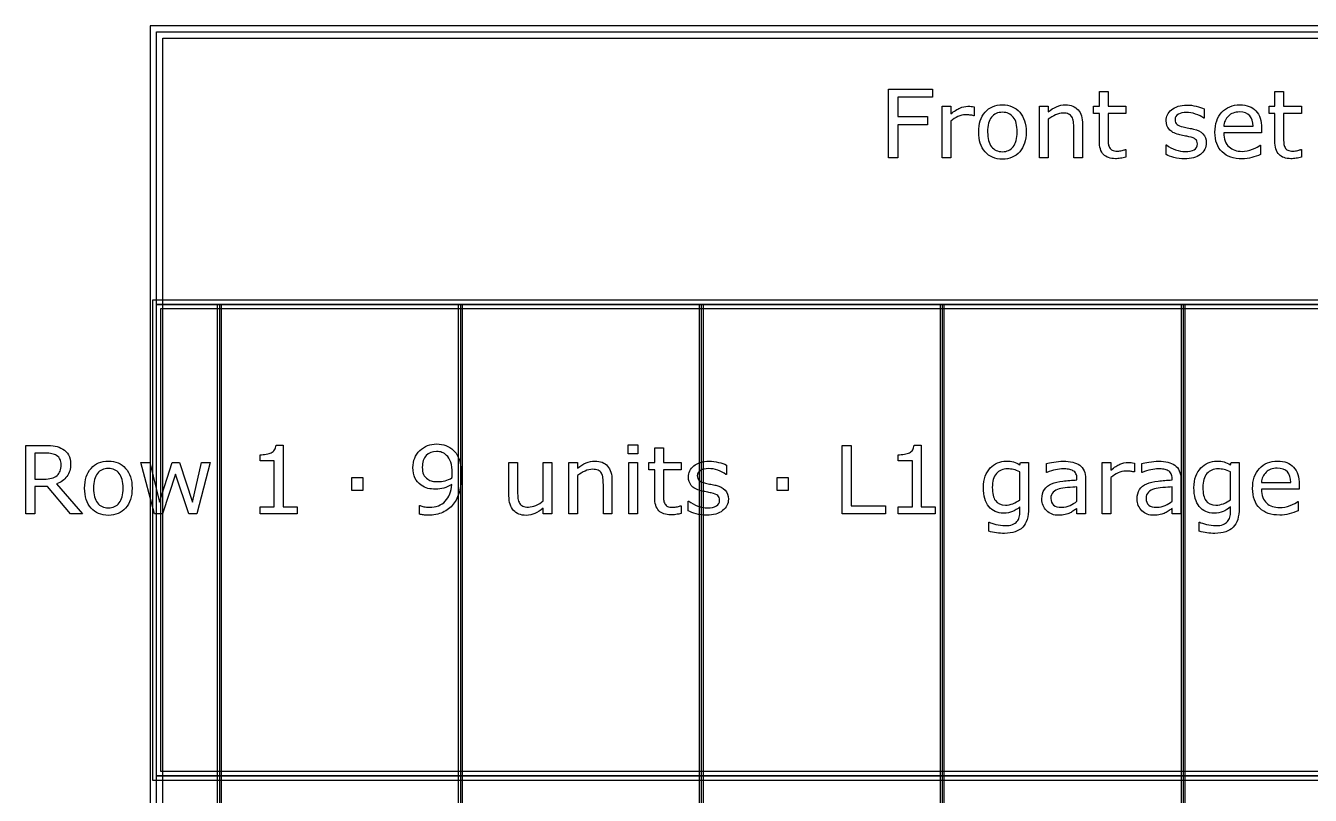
# Model space of a CAD drawing. Extents: x -13 to 750, y 12 to 2314.
# Drawn here: x 31.5 to 154.1, y 507 to 580.5 of the extents above; entities that cross this region are included whole.
import ezdxf

# ---------------------------------------------------------------- set-up
doc = ezdxf.new("R2010")
doc.units = 0
doc.layers.get('0').update_dxf_attribs({"linetype": 'CONTINUOUS'})

msp = doc.modelspace()

# ---------------------------------------------------------------- linework, layer by layer
at = {"color": 7}
for points in [[(43.400391, 580.4896), (43.400391, 128.2904), (268.59961, 128.2904), (268.59961, 580.4896)], [(44, 579.89), (268, 579.89), (268, 553.89), (44, 553.89)], [(44.599609, 579.2904), (267.40039, 579.2904), (267.40039, 129.4896), (44.599609, 129.4896)], [(118.06421, 573.66), (114.75513, 573.66), (114.75513, 571.8143), (117.59839, 571.8143), (117.59839, 571.0409), (114.75513, 571.0409), (114.75513, 567.89), (113.88501, 567.89), (113.88501, 574.4335), (118.06421, 574.4335)], [(126.16333, 570.3421), (126.16333, 570.3421)], [(127.01587, 570.3421), (127.01587, 570.3421)], [(43.599609, 554.2904), (43.599609, 508.4896), (268.40039, 508.4896), (268.40039, 554.2904)], [(44, 553.89), (268, 553.89), (268, 508.89), (44, 508.89)], [(44.400391, 553.4896), (267.59961, 553.4896), (267.59961, 509.2904), (44.400391, 509.2904)], [(49.800781, 553.89), (49.800781, 295.89), (50.199219, 295.89), (50.199219, 553.89)], [(72.800781, 553.89), (72.800781, 295.89), (73.199219, 295.89), (73.199219, 553.89)], [(95.800781, 553.89), (95.800781, 295.89), (96.199219, 295.89), (96.199219, 553.89)], [(118.80078, 553.89), (118.80078, 295.89), (119.19922, 295.89), (119.19922, 553.89)], [(141.80078, 553.89), (141.80078, 295.89), (142.19922, 295.89), (142.19922, 553.89)], [(89.956787, 539.6205), (89.025146, 539.6205), (89.025146, 540.4774), (89.956787, 540.4774)], [(113.58179, 533.8901), (109.44214, 533.8901), (109.44214, 540.4336), (110.31226, 540.4336), (110.31226, 534.6635), (113.58179, 534.6635)], [(34.884522, 538.5921), (34.884522, 538.5921)], [(49.114014, 538.7987), (47.835205, 533.89), (47.070557, 533.89), (45.809326, 537.6737), (44.556885, 533.89), (43.796631, 533.89), (42.504639, 538.7987), (43.365967, 538.7987), (44.266846, 534.9974), (45.49292, 538.7987), (46.174072, 538.7987), (47.430908, 534.9974), (48.283447, 538.7987)], [(89.904053, 533.89), (89.077881, 533.89), (89.077881, 538.7987), (89.904053, 538.7987)], [(63.703857, 536.1356), (62.653564, 536.1356), (62.653564, 537.3793), (63.703857, 537.3793)], [(73.108158, 537.555), (73.108158, 537.555)], [(104.28735, 536.1357), (103.23706, 536.1357), (103.23706, 537.3794), (104.28735, 537.3794)], [(40.80835, 536.3421), (40.80835, 536.3421)], [(41.660889, 536.3421), (41.660889, 536.3421)], [(126.427, 535.2393), (126.427, 535.2393)], [(146.52759, 535.2393), (146.52759, 535.2393)], [(44, 508.89), (268, 508.89), (268, 482.89), (44, 482.89)]]:
    msp.add_lwpolyline(points, close=True, dxfattribs=at)
for points in [[(134.00757, 569.4937), (134.00757, 572.1041), (133.44946, 572.1041), (133.44946, 572.7984), (134.00757, 572.7984), (134.00757, 574.209), (134.83374, 574.209), (134.83374, 572.7984), (136.53882, 572.7984), (136.53882, 572.1041), (134.83374, 572.1041), (134.83374, 569.8672)], [(150.76831, 569.4937), (150.76831, 572.1041), (150.21021, 572.1041), (150.21021, 572.7984), (150.76831, 572.7984), (150.76831, 574.209), (151.59448, 574.209), (151.59448, 572.7984), (153.29956, 572.7984), (153.29956, 572.1041), (151.59448, 572.1041), (151.59448, 569.8672)], [(119.81767, 571.3754), (119.81767, 567.89), (118.9915, 567.89), (118.9915, 572.7987), (119.81767, 572.7987), (119.81767, 572.0736)], [(122.05448, 572.7457), (122.05444, 571.8978)], [(129.1208, 571.5547), (129.1208, 567.89), (128.29463, 567.89), (128.29463, 572.7987), (129.1208, 572.7987), (129.1208, 572.2538)], [(122.05444, 571.8978), (122.01054, 571.8978)], [(144.01388, 572.548), (144.01388, 571.6647), (143.96988, 571.6647)], [(132.39917, 567.89), (131.573, 567.89), (131.573, 570.6849)], [(132.39912, 571.076), (132.39917, 567.89)], [(145.88159, 570.8916), (148.69409, 570.8916)], [(149.49825, 570.707), (149.49829, 570.2588)], [(140.37085, 568.1845), (140.37085, 569.1118), (140.41475, 569.1118)], [(144.20719, 569.3045), (144.20728, 569.3051)], [(149.49829, 570.2588), (145.88159, 570.2588)], [(149.35767, 569.0898), (149.40157, 569.0898), (149.40157, 568.1889)], [(136.49489, 568.6763), (136.53879, 568.6763), (136.53882, 567.934)], [(153.25564, 568.6763), (153.29954, 568.6763), (153.29956, 567.934)], [(50, 553.89), (50, 295.89)], [(73, 553.89), (73, 295.89)], [(96, 553.89), (96, 295.89)], [(119, 553.89), (119, 295.89)], [(142, 553.89), (142, 295.89)], [(36.919189, 533.89), (35.789795, 533.89), (33.601318, 536.4916), (32.375244, 536.4916), (32.375244, 533.89), (31.505127, 533.89), (31.505127, 540.4335), (33.337646, 540.4335)], [(33.39917, 539.6867), (32.375244, 539.6867), (32.375244, 537.217), (33.25415, 537.217)], [(55.402588, 540.4555), (56.08374, 540.4555), (56.08374, 534.5581), (57.419678, 534.5581), (57.419678, 533.89)], [(91.556396, 535.4937), (91.556396, 538.1041), (90.998291, 538.1041), (90.998291, 538.7984), (91.556396, 538.7984), (91.556396, 540.209), (92.382568, 540.209), (92.382568, 538.7984), (94.087646, 538.7984), (94.087646, 538.1041), (92.382568, 538.1041), (92.382568, 535.8672)], [(116.31958, 540.4556), (117.00073, 540.4556), (117.00073, 534.5582), (118.33667, 534.5582), (118.33667, 533.8901)], [(57.419678, 533.89), (53.877686, 533.89), (53.877686, 534.558), (55.23999, 534.558), (55.23999, 538.9437), (53.877686, 538.9437), (53.877686, 539.5414)], [(77.643311, 535.6127), (77.643311, 538.7987), (78.469482, 538.7987), (78.469482, 536.0038)], [(80.921634, 535.1336), (80.921634, 538.7986), (81.747806, 538.7986), (81.747803, 533.89)], [(84.199952, 537.5547), (84.199952, 533.89), (83.37378, 533.89), (83.37378, 538.7987), (84.199952, 538.7987), (84.199952, 538.2538)], [(98.398686, 538.548), (98.398686, 537.6647), (98.354736, 537.6647)], [(118.33667, 533.8901), (114.79468, 533.8901), (114.79468, 534.5581), (116.15698, 534.5581), (116.15698, 538.9438), (114.79468, 538.9438), (114.79468, 539.5415)], [(126.42703, 538.5877), (126.47973, 538.7986), (127.25316, 538.7986), (127.25317, 534.4482)], [(129.0022, 537.854), (128.9583, 537.854), (128.9583, 538.6933)], [(135.11064, 537.3755), (135.11064, 533.89), (134.28446, 533.89), (134.28446, 538.7987), (135.11064, 538.7987), (135.11064, 538.0736)], [(137.34745, 538.7457), (137.34741, 537.8979)], [(138.09009, 537.854), (138.04619, 537.854), (138.04619, 538.6933)], [(146.52753, 538.5877), (146.58023, 538.7986), (147.35367, 538.7986), (147.35376, 534.4482)], [(72.220481, 537.7437), (72.220459, 537.744)], [(126.427, 535.2392), (126.427, 537.9155)], [(131.87183, 537.1336), (131.87183, 537.261)], [(132.69365, 537.2209), (132.6936, 533.8901)], [(137.34741, 537.8979), (137.30351, 537.8979)], [(140.95972, 537.1336), (140.95972, 537.261)], [(141.78154, 537.2209), (141.78149, 533.8901)], [(146.52759, 535.2392), (146.52759, 537.9155)], [(34.458252, 536.7509), (36.919189, 533.89)], [(87.478271, 533.89), (86.6521, 533.89), (86.6521, 536.6849)], [(87.478272, 537.076), (87.478271, 533.89)], [(131.87183, 535.0986), (131.87183, 536.4653)], [(140.95972, 535.0986), (140.95972, 536.4653)], [(149.47192, 536.8916), (152.28442, 536.8916)], [(153.08862, 536.2588), (149.47192, 536.2588)], [(153.08858, 536.707), (153.08862, 536.2588)], [(94.755615, 534.1845), (94.755615, 535.1118), (94.799565, 535.1118)], [(98.592041, 535.3045), (98.592041, 535.3051)], [(131.87183, 535.0985), (131.87183, 535.0986)], [(140.95972, 535.0985), (140.95972, 535.0986)], [(152.948, 535.0898), (152.9919, 535.0898), (152.9919, 534.1889)], [(69.113525, 533.8636), (69.113525, 534.703), (69.157475, 534.703)], [(81.747803, 533.89), (80.921631, 533.89), (80.921631, 534.4349)], [(94.043703, 534.6763), (94.087653, 534.6763), (94.087646, 533.934)], [(126.42703, 534.1097), (126.42703, 534.558)], [(132.6936, 533.8901), (131.87183, 533.8901), (131.87183, 534.413)], [(141.78149, 533.8901), (140.95972, 533.8901), (140.95972, 534.413)], [(146.52753, 534.1097), (146.52753, 534.558)], [(123.44751, 532.2421), (123.44751, 533.0858), (123.49151, 533.0858)], [(143.5481, 532.2421), (143.5481, 533.0858), (143.592, 533.0858)]]:
    msp.add_lwpolyline(points, dxfattribs=at)
for points in [[(120.68339, 572.6317), (120.935343, 572.743033), (121.19169, 572.7987), (121.45243, 572.7987)], [(121.45243, 572.7987), (121.595983, 572.7987), (121.699987, 572.794367), (121.76444, 572.7857)], [(121.76444, 572.7857), (121.828907, 572.779033), (121.925587, 572.7657), (122.05448, 572.7457)], [(123.09595, 572.2362), (123.506103, 572.702), (124.05835, 572.9349), (124.75269, 572.9349)], [(124.75269, 572.9349), (125.441163, 572.9349), (125.990477, 572.702), (126.40063, 572.2362)], [(129.1208, 572.2538), (129.378613, 572.467667), (129.645213, 572.634633), (129.9206, 572.7547)], [(129.9206, 572.7547), (130.195993, 572.874833), (130.47871, 572.9349), (130.76875, 572.9349)], [(130.76875, 572.9349), (131.299023, 572.9349), (131.70332, 572.775233), (131.98164, 572.4559)], [(140.89815, 572.4689), (141.062217, 572.606567), (141.270227, 572.714967), (141.52218, 572.7941)], [(141.52218, 572.7941), (141.77706, 572.8761), (142.06124, 572.9171), (142.37472, 572.9171)], [(142.37472, 572.9171), (142.667687, 572.9171), (142.963583, 572.8805), (143.26241, 572.8073)], [(143.26241, 572.8073), (143.56417, 572.736967), (143.81466, 572.650533), (144.01388, 572.548)], [(145.69698, 572.2275), (146.136433, 572.699167), (146.713583, 572.935), (147.42843, 572.935)], [(147.42843, 572.935), (148.090537, 572.935), (148.6003, 572.741633), (148.95772, 572.3549)], [(119.81767, 572.0736), (120.14579, 572.337267), (120.434363, 572.5233), (120.68339, 572.6317)], [(120.50321, 571.8104), (120.26591, 571.699067), (120.037397, 571.554067), (119.81767, 571.3754)], [(121.2415, 571.9818), (120.986613, 571.9818), (120.740517, 571.924667), (120.50321, 571.8104)], [(121.65019, 571.9598), (121.53593, 571.974467), (121.3997, 571.9818), (121.2415, 571.9818)], [(122.01054, 571.8978), (121.887493, 571.927133), (121.767377, 571.9478), (121.65019, 571.9598)], [(122.48511, 570.3421), (122.48511, 571.141967), (122.688723, 571.773333), (123.09595, 572.2362)], [(123.70679, 571.7572), (123.460697, 571.4496), (123.33765, 570.9779), (123.33765, 570.3421)], [(124.75269, 572.223), (124.304443, 572.223), (123.95581, 572.067733), (123.70679, 571.7572)], [(125.78979, 571.7572), (125.54077, 572.067733), (125.19507, 572.223), (124.75269, 572.223)], [(126.16333, 570.3421), (126.16333, 570.9779), (126.038817, 571.4496), (125.78979, 571.7572)], [(126.40063, 572.2362), (126.81079, 571.773333), (127.01587, 571.141967), (127.01587, 570.3421)], [(129.82832, 571.981), (129.582227, 571.869667), (129.346387, 571.727567), (129.1208, 571.5547)], [(130.53584, 572.148), (130.310253, 572.148), (130.074413, 572.092333), (129.82832, 571.981)], [(131.07197, 572.056), (130.934277, 572.117333), (130.755567, 572.148), (130.53584, 572.148)], [(131.38838, 571.7836), (131.315133, 571.9066), (131.209663, 571.9974), (131.07197, 572.056)], [(131.5334, 571.3177), (131.507067, 571.516967), (131.458727, 571.672267), (131.38838, 571.7836)], [(131.98164, 572.4559), (132.25996, 572.136567), (132.39912, 571.6766), (132.39912, 571.076)], [(140.39278, 571.4186), (140.39278, 571.620733), (140.433797, 571.811167), (140.51583, 571.9899)], [(140.51583, 571.9899), (140.60079, 572.168633), (140.72823, 572.3283), (140.89815, 572.4689)], [(141.54849, 572.0426), (141.340483, 571.928333), (141.23648, 571.756967), (141.23648, 571.5285)], [(141.23648, 571.5285), (141.23648, 571.3263), (141.29947, 571.173933), (141.42545, 571.0714)], [(142.31314, 572.2184), (142.011387, 572.2184), (141.756503, 572.1598), (141.54849, 572.0426)], [(143.20084, 572.0558), (142.89908, 572.1642), (142.60318, 572.2184), (142.31314, 572.2184)], [(143.96988, 571.6647), (143.75894, 571.819967), (143.502593, 571.950333), (143.20084, 572.0558)], [(145.0422, 570.3159), (145.0422, 571.118633), (145.26046, 571.755833), (145.69698, 572.2275)], [(146.32544, 571.8628), (146.0647, 571.602), (145.91675, 571.278267), (145.88159, 570.8916)], [(147.38452, 572.2539), (146.94214, 572.2539), (146.589113, 572.123533), (146.32544, 571.8628)], [(148.3645, 571.8979), (148.150633, 572.135233), (147.823973, 572.2539), (147.38452, 572.2539)], [(148.69409, 570.8916), (148.691423, 571.3252), (148.58156, 571.660633), (148.3645, 571.8979)], [(148.95772, 572.3549), (149.318073, 571.968233), (149.49825, 571.418933), (149.49825, 570.707)], [(123.09595, 568.4481), (122.688723, 568.910967), (122.48511, 569.5423), (122.48511, 570.3421)], [(123.33765, 570.3421), (123.33765, 569.7269), (123.46216, 569.259633), (123.71118, 568.9403)], [(125.7854, 568.9359), (126.037353, 569.2523), (126.16333, 569.721033), (126.16333, 570.3421)], [(127.01587, 570.3421), (127.01587, 569.5423), (126.81079, 568.910967), (126.40063, 568.4481)], [(131.573, 570.6849), (131.573, 570.9105), (131.5598, 571.121433), (131.5334, 571.3177)], [(140.66085, 570.6012), (140.482137, 570.823867), (140.39278, 571.096333), (140.39278, 571.4186)], [(141.57931, 570.1002), (141.148643, 570.214467), (140.84249, 570.381467), (140.66085, 570.6012)], [(141.42545, 571.0714), (141.548497, 570.968867), (141.747713, 570.8854), (142.0231, 570.821)], [(142.0231, 570.821), (142.175447, 570.785667), (142.34537, 570.7505), (142.53287, 570.7155)], [(142.53287, 570.7155), (142.723297, 570.680167), (142.8815, 570.647833), (143.00748, 570.6185)], [(143.00748, 570.6185), (143.391267, 570.530633), (143.687163, 570.379767), (143.89517, 570.1659)], [(145.72774, 568.435), (145.270713, 568.8774), (145.0422, 569.504367), (145.0422, 570.3159)], [(134.39868, 568.1973), (134.13794, 568.466833), (134.00757, 568.898967), (134.00757, 569.4937)], [(134.83374, 569.8672), (134.83374, 569.6094), (134.839607, 569.407267), (134.85134, 569.2608)], [(134.85134, 569.2608), (134.863073, 569.117267), (134.90409, 568.9825), (134.97439, 568.8565)], [(140.41475, 569.1118), (140.675497, 568.915467), (140.965537, 568.758733), (141.28487, 568.6416)], [(142.09347, 569.986), (141.90597, 570.021333), (141.734583, 570.0594), (141.57931, 570.1002)], [(142.55489, 569.894), (142.437703, 569.920667), (142.283897, 569.951333), (142.09347, 569.986)], [(143.19649, 569.6391), (143.085163, 569.7387), (142.871297, 569.823667), (142.55489, 569.894)], [(143.05587, 568.646), (143.26095, 568.763133), (143.36349, 568.9477), (143.36349, 569.1997)], [(143.36349, 569.1997), (143.36349, 569.393033), (143.307823, 569.5395), (143.19649, 569.6391)], [(144.20728, 569.3051), (144.20728, 568.8569), (144.021243, 568.489233), (143.64917, 568.2021)], [(143.89517, 570.1659), (144.103183, 569.9491), (144.20719, 569.661967), (144.20719, 569.3045)], [(145.88159, 570.2588), (145.88159, 569.957), (145.927, 569.6933), (146.01782, 569.4677)], [(146.01782, 569.4677), (146.10864, 569.2451), (146.233153, 569.062), (146.39136, 568.9184)], [(148.63257, 568.6943), (148.97241, 568.829033), (149.21411, 568.960867), (149.35767, 569.0898)], [(151.15942, 568.1973), (150.89868, 568.466833), (150.76831, 568.898967), (150.76831, 569.4937)], [(151.59448, 569.8672), (151.59448, 569.6094), (151.600347, 569.407267), (151.61208, 569.2608)], [(151.61208, 569.2608), (151.623813, 569.117267), (151.66483, 568.9825), (151.73513, 568.8565)], [(124.75269, 567.7538), (124.05835, 567.7538), (123.506103, 567.985233), (123.09595, 568.4481)], [(123.71118, 568.9403), (123.960207, 568.6239), (124.307377, 568.4657), (124.75269, 568.4657)], [(124.75269, 568.4657), (125.192143, 568.4657), (125.53638, 568.622433), (125.7854, 568.9359)], [(126.40063, 568.4481), (125.990477, 567.985233), (125.441163, 567.7538), (124.75269, 567.7538)], [(135.54126, 567.793), (135.04028, 567.793), (134.65942, 567.927767), (134.39868, 568.1973)], [(134.97439, 568.8565), (135.038857, 568.7393), (135.126747, 568.652867), (135.23806, 568.5972)], [(135.23806, 568.5972), (135.352313, 568.544533), (135.525163, 568.5182), (135.75661, 568.5182)], [(136.02905, 567.833), (135.84741, 567.806333), (135.684813, 567.793), (135.54126, 567.793)], [(135.75661, 568.5182), (135.891377, 568.5182), (136.032003, 568.5372), (136.17849, 568.5752)], [(136.53882, 567.934), (136.383547, 567.893333), (136.213623, 567.859667), (136.02905, 567.833)], [(136.17849, 568.5752), (136.32497, 568.616533), (136.430437, 568.650233), (136.49489, 568.6763)], [(141.1311, 567.8989), (140.829347, 567.986767), (140.57593, 568.081967), (140.37085, 568.1845)], [(142.13306, 567.7714), (141.769773, 567.7714), (141.435787, 567.8139), (141.1311, 567.8989)], [(141.28487, 568.6416), (141.60421, 568.527333), (141.910363, 568.4702), (142.20333, 568.4702)], [(143.64917, 568.2021), (143.28003, 567.914967), (142.77466, 567.7714), (142.13306, 567.7714)], [(142.20333, 568.4702), (142.56661, 568.4702), (142.85079, 568.5288), (143.05587, 568.646)], [(147.63497, 567.7758), (146.820517, 567.7758), (146.184773, 567.995533), (145.72774, 568.435)], [(146.39136, 568.9184), (146.5437, 568.7778), (146.723873, 568.672333), (146.93188, 568.602)], [(146.93188, 568.602), (147.14282, 568.531667), (147.374267, 568.4965), (147.62622, 568.4965)], [(147.62622, 568.4965), (147.960207, 568.4965), (148.295657, 568.562433), (148.63257, 568.6943)], [(148.54903, 567.8945), (148.25899, 567.815367), (147.954303, 567.7758), (147.63497, 567.7758)], [(149.40157, 568.1889), (149.12325, 568.0717), (148.83907, 567.973567), (148.54903, 567.8945)], [(152.302, 567.793), (151.801027, 567.793), (151.420167, 567.927767), (151.15942, 568.1973)], [(151.73513, 568.8565), (151.799597, 568.7393), (151.887487, 568.652867), (151.9988, 568.5972)], [(151.9988, 568.5972), (152.11306, 568.544533), (152.28591, 568.5182), (152.51735, 568.5182)], [(152.78979, 567.833), (152.60815, 567.806333), (152.445553, 567.793), (152.302, 567.793)], [(152.51735, 568.5182), (152.652117, 568.5182), (152.792743, 568.5372), (152.93923, 568.5752)], [(153.29956, 567.934), (153.144287, 567.893333), (152.974363, 567.859667), (152.78979, 567.833)], [(152.93923, 568.5752), (153.085717, 568.616533), (153.191187, 568.650233), (153.25564, 568.6763)], [(33.337646, 540.4335), (33.733154, 540.4335), (34.062744, 540.407167), (34.326416, 540.3545)], [(34.01001, 539.6337), (33.837158, 539.669033), (33.633545, 539.6867), (33.39917, 539.6867)], [(34.458252, 539.4579), (34.332275, 539.542833), (34.182861, 539.601433), (34.01001, 539.6337)], [(34.326416, 540.3545), (34.590088, 540.3045), (34.827393, 540.213667), (35.03833, 540.082)], [(35.03833, 540.082), (35.275635, 539.9326), (35.460205, 539.743633), (35.592041, 539.5151)], [(54.470947, 539.5854), (54.681885, 539.6174), (54.841553, 539.6628), (54.949951, 539.7216)], [(54.949951, 539.7216), (55.084717, 539.794867), (55.190186, 539.887167), (55.266357, 539.9985)], [(55.266357, 539.9985), (55.345459, 540.112767), (55.390869, 540.2651), (55.402588, 540.4555)], [(68.476322, 538.3065), (68.476322, 538.9745), (68.696049, 539.517967), (69.135502, 539.9369)], [(69.135502, 539.9369), (69.574955, 540.355833), (70.111088, 540.5653), (70.7439, 540.5653)], [(70.735107, 539.8491), (70.313232, 539.8491), (69.979248, 539.717267), (69.733154, 539.4536)], [(71.249268, 539.7611), (71.091065, 539.819767), (70.919678, 539.8491), (70.735107, 539.8491)], [(70.7439, 540.5653), (71.060307, 540.5653), (71.353276, 540.5155), (71.622807, 540.4159)], [(71.693115, 539.4798), (71.55542, 539.611667), (71.407471, 539.705433), (71.249268, 539.7611)], [(71.622807, 540.4159), (71.892338, 540.319233), (72.128178, 540.172733), (72.330326, 539.9764)], [(72.330326, 539.9764), (72.579349, 539.733267), (72.771244, 539.4198), (72.90601, 539.036)], [(115.38794, 539.5855), (115.59888, 539.6175), (115.758547, 539.6629), (115.86694, 539.7217)], [(115.86694, 539.7217), (116.001707, 539.794967), (116.107177, 539.887267), (116.18335, 539.9986)], [(116.18335, 539.9986), (116.26245, 540.112867), (116.30786, 540.2652), (116.31958, 540.4556)], [(34.783447, 539.0887), (34.718994, 539.235233), (34.610595, 539.3583), (34.458252, 539.4579)], [(34.884521, 538.5921), (34.884521, 538.779633), (34.85083, 538.945167), (34.783447, 539.0887)], [(34.787842, 537.9813), (34.852295, 538.142433), (34.884522, 538.346033), (34.884522, 538.5921)], [(35.794189, 538.6538), (35.794189, 538.182133), (35.675537, 537.7866), (35.438232, 537.4672)], [(35.592041, 539.5151), (35.726806, 539.2895), (35.794189, 539.0024), (35.794189, 538.6538)], [(37.740967, 538.2362), (38.151123, 538.702), (38.703369, 538.9349), (39.397705, 538.9349)], [(39.397705, 538.9349), (40.086182, 538.9349), (40.635498, 538.702), (41.045654, 538.2362)], [(53.877686, 539.5414), (54.062256, 539.5414), (54.26001, 539.556067), (54.470947, 539.5854)], [(69.733154, 539.4536), (69.48999, 539.189933), (69.368408, 538.819333), (69.368408, 538.3418)], [(72.079834, 538.8382), (71.986084, 539.1136), (71.857178, 539.327467), (71.693115, 539.4798)], [(72.220459, 537.744), (72.220459, 538.198133), (72.173584, 538.562867), (72.079834, 538.8382)], [(72.90601, 539.036), (73.040775, 538.655133), (73.108158, 538.161467), (73.108158, 537.555)], [(84.199952, 538.2538), (84.457765, 538.467667), (84.724366, 538.634633), (84.999757, 538.7547)], [(84.999757, 538.7547), (85.275148, 538.874833), (85.557862, 538.9349), (85.847901, 538.9349)], [(85.847901, 538.9349), (86.378175, 538.9349), (86.782472, 538.775233), (87.060792, 538.4559)], [(87.060792, 538.4559), (87.339112, 538.136567), (87.478272, 537.6766), (87.478272, 537.076)], [(94.900639, 537.9899), (94.9856, 538.168633), (95.113041, 538.3283), (95.282963, 538.4689)], [(95.282963, 538.4689), (95.447026, 538.606567), (95.655033, 538.714967), (95.906986, 538.7941)], [(95.906986, 538.7941), (96.161869, 538.8761), (96.446049, 538.9171), (96.759525, 538.9171)], [(96.759525, 538.9171), (97.052494, 538.9171), (97.348393, 538.8805), (97.647221, 538.8073)], [(97.647221, 538.8073), (97.948979, 538.736967), (98.199467, 538.650533), (98.398686, 538.548)], [(114.79468, 539.5415), (114.979247, 539.5415), (115.177, 539.556167), (115.38794, 539.5855)], [(123.59695, 538.2757), (123.787383, 538.483767), (124.01883, 538.6449), (124.29129, 538.7591)], [(124.29129, 538.7591), (124.56375, 538.8763), (124.834747, 538.9349), (125.10428, 538.9349)], [(125.10428, 538.9349), (125.38846, 538.9349), (125.625763, 538.905567), (125.81619, 538.8469)], [(125.81619, 538.8469), (126.00955, 538.7909), (126.213163, 538.7045), (126.42703, 538.5877)], [(128.9583, 538.6933), (129.119433, 538.7373), (129.352343, 538.785633), (129.65703, 538.8383)], [(129.65703, 538.8383), (129.961717, 538.890967), (130.26201, 538.9173), (130.55791, 538.9173)], [(130.55791, 538.9173), (130.903617, 538.9173), (131.20391, 538.887967), (131.45879, 538.8293)], [(131.45879, 538.8293), (131.716603, 538.773967), (131.93926, 538.677267), (132.12676, 538.5392)], [(132.12676, 538.5392), (132.311327, 538.404467), (132.45195, 538.230167), (132.54863, 538.0163)], [(135.11064, 538.0736), (135.43876, 538.337267), (135.727333, 538.5233), (135.97636, 538.6317)], [(135.97636, 538.6317), (136.228313, 538.743033), (136.48466, 538.7987), (136.7454, 538.7987)], [(136.7454, 538.7987), (136.888953, 538.7987), (136.992957, 538.794367), (137.05741, 538.7857)], [(137.05741, 538.7857), (137.121877, 538.779033), (137.218557, 538.7657), (137.34745, 538.7457)], [(138.04619, 538.6933), (138.207323, 538.7373), (138.440233, 538.785633), (138.74492, 538.8383)], [(138.74492, 538.8383), (139.049607, 538.890967), (139.3499, 538.9173), (139.6458, 538.9173)], [(139.6458, 538.9173), (139.991507, 538.9173), (140.2918, 538.887967), (140.54668, 538.8293)], [(140.54668, 538.8293), (140.804493, 538.773967), (141.02715, 538.677267), (141.21465, 538.5392)], [(141.21465, 538.5392), (141.399223, 538.404467), (141.539847, 538.230167), (141.63652, 538.0163)], [(143.69745, 538.2757), (143.887877, 538.483767), (144.119323, 538.6449), (144.39179, 538.7591)], [(144.39179, 538.7591), (144.66425, 538.8763), (144.935243, 538.9349), (145.20477, 538.9349)], [(145.20477, 538.9349), (145.48895, 538.9349), (145.726257, 538.905567), (145.91669, 538.8469)], [(145.91669, 538.8469), (146.11005, 538.7909), (146.313663, 538.7045), (146.52753, 538.5877)], [(149.28731, 538.2275), (149.726763, 538.699167), (150.303913, 538.935), (151.01876, 538.935)], [(151.01876, 538.935), (151.680867, 538.935), (152.190633, 538.741633), (152.54806, 538.3549)], [(33.25415, 537.217), (33.529541, 537.217), (33.769775, 537.240333), (33.974854, 537.287)], [(33.974854, 537.287), (34.179932, 537.337), (34.354248, 537.4278), (34.497803, 537.5594)], [(35.438232, 537.4672), (35.200927, 537.1508), (34.874267, 536.912033), (34.458252, 536.7509)], [(34.497803, 537.5594), (34.629639, 537.682467), (34.726319, 537.8231), (34.787842, 537.9813)], [(37.130127, 536.3421), (37.130127, 537.141967), (37.33374, 537.773333), (37.740967, 538.2362)], [(38.351807, 537.7572), (38.105713, 537.4496), (37.982666, 536.9779), (37.982666, 536.3421)], [(39.397705, 538.223), (38.949463, 538.223), (38.60083, 538.067733), (38.351807, 537.7572)], [(40.434814, 537.7572), (40.185791, 538.067733), (39.840088, 538.223), (39.397705, 538.223)], [(40.80835, 536.3421), (40.80835, 536.9779), (40.683838, 537.4496), (40.434814, 537.7572)], [(41.045654, 538.2362), (41.455811, 537.773333), (41.660889, 537.141967), (41.660889, 536.3421)], [(68.669682, 537.3177), (68.540775, 537.5931), (68.476322, 537.9227), (68.476322, 538.3065)], [(69.254154, 536.6366), (68.996342, 536.815267), (68.801518, 537.0423), (68.669682, 537.3177)], [(69.368408, 538.3418), (69.368408, 538.063467), (69.407959, 537.8364), (69.487061, 537.6606)], [(69.487061, 537.6606), (69.566162, 537.4848), (69.699463, 537.331), (69.886963, 537.1992)], [(69.886963, 537.1992), (70.018799, 537.1084), (70.163818, 537.046867), (70.322021, 537.0146)], [(71.543701, 537.0626), (71.778076, 537.123933), (71.997803, 537.213267), (72.202881, 537.3306)], [(72.202881, 537.3306), (72.205814, 537.391933), (72.208748, 537.452), (72.211681, 537.5108)], [(72.211681, 537.5108), (72.217548, 537.572133), (72.220481, 537.649767), (72.220481, 537.7437)], [(73.108154, 537.555), (73.108154, 536.983733), (73.042236, 536.4652), (72.9104, 535.9994)], [(84.907472, 537.981), (84.661378, 537.869667), (84.425538, 537.727567), (84.199952, 537.5547)], [(85.614991, 538.148), (85.389405, 538.148), (85.153565, 538.092333), (84.907472, 537.981)], [(86.151124, 538.056), (86.013429, 538.117333), (85.834718, 538.148), (85.614991, 538.148)], [(86.46753, 537.7836), (86.394288, 537.9066), (86.288819, 537.9974), (86.151124, 538.056)], [(86.61255, 537.3177), (86.586183, 537.516967), (86.537843, 537.672267), (86.46753, 537.7836)], [(86.6521, 536.6849), (86.6521, 536.9105), (86.638917, 537.121433), (86.61255, 537.3177)], [(94.777592, 537.4186), (94.777592, 537.620733), (94.818608, 537.811167), (94.900639, 537.9899)], [(95.045658, 536.6012), (94.866947, 536.823867), (94.777592, 537.096333), (94.777592, 537.4186)], [(95.93335, 538.0426), (95.725342, 537.928333), (95.621338, 537.756967), (95.621338, 537.5285)], [(95.621338, 537.5285), (95.621338, 537.3263), (95.684326, 537.173933), (95.810303, 537.0714)], [(96.697998, 538.2184), (96.39624, 538.2184), (96.141357, 538.1598), (95.93335, 538.0426)], [(97.585693, 538.0558), (97.283936, 538.1642), (96.988037, 538.2184), (96.697998, 538.2184)], [(98.354736, 537.6647), (98.143799, 537.819967), (97.887451, 537.950333), (97.585693, 538.0558)], [(122.93338, 536.3905), (122.93338, 536.812367), (122.991973, 537.175633), (123.10916, 537.4803)], [(123.10916, 537.4803), (123.22928, 537.787967), (123.391877, 538.0531), (123.59695, 538.2757)], [(124.177, 537.7354), (123.91626, 537.430733), (123.78589, 536.988367), (123.78589, 536.4083)], [(125.24927, 538.1924), (124.79517, 538.1924), (124.437747, 538.040067), (124.177, 537.7354)], [(125.81177, 538.1264), (125.62427, 538.1704), (125.43677, 538.1924), (125.24927, 538.1924)], [(126.427, 537.9155), (126.207273, 538.0151), (126.002197, 538.0854), (125.81177, 538.1264)], [(129.82837, 538.1001), (129.56177, 538.044767), (129.28638, 537.962733), (129.0022, 537.854)], [(130.55347, 538.1881), (130.33667, 538.1881), (130.09497, 538.158767), (129.82837, 538.1001)], [(131.06763, 538.1531), (130.903563, 538.176433), (130.732177, 538.1881), (130.55347, 538.1881)], [(131.4895, 538.0169), (131.372313, 538.084233), (131.23169, 538.129633), (131.06763, 538.1531)], [(131.77075, 537.7268), (131.706283, 537.849867), (131.612533, 537.946567), (131.4895, 538.0169)], [(131.87183, 537.261), (131.87183, 537.448533), (131.838137, 537.6038), (131.77075, 537.7268)], [(132.54863, 538.0163), (132.64531, 537.802433), (132.69365, 537.5373), (132.69365, 537.2209)], [(135.79618, 537.8105), (135.55888, 537.699167), (135.330367, 537.554167), (135.11064, 537.3755)], [(136.53446, 537.9819), (136.27958, 537.9819), (136.033487, 537.924767), (135.79618, 537.8105)], [(136.94316, 537.9599), (136.8289, 537.974567), (136.692667, 537.9819), (136.53446, 537.9819)], [(137.30351, 537.8979), (137.180463, 537.927233), (137.060347, 537.9479), (136.94316, 537.9599)], [(138.91626, 538.1001), (138.64966, 538.044767), (138.37427, 537.962733), (138.09009, 537.854)], [(139.64136, 538.1881), (139.42456, 538.1881), (139.18286, 538.158767), (138.91626, 538.1001)], [(140.15552, 538.1531), (139.991453, 538.176433), (139.820067, 538.1881), (139.64136, 538.1881)], [(140.57739, 538.0169), (140.460203, 538.084233), (140.31958, 538.129633), (140.15552, 538.1531)], [(140.85864, 537.7268), (140.794173, 537.849867), (140.700423, 537.946567), (140.57739, 538.0169)], [(140.95972, 537.261), (140.95972, 537.448533), (140.926027, 537.6038), (140.85864, 537.7268)], [(141.63652, 538.0163), (141.7332, 537.802433), (141.78154, 537.5373), (141.78154, 537.2209)], [(143.03388, 536.3905), (143.03388, 536.812367), (143.092473, 537.175633), (143.20966, 537.4803)], [(143.20966, 537.4803), (143.329773, 537.787967), (143.49237, 538.0531), (143.69745, 538.2757)], [(144.27759, 537.7354), (144.016843, 537.430733), (143.88647, 536.988367), (143.88647, 536.4083)], [(145.34985, 538.1924), (144.89575, 538.1924), (144.53833, 538.040067), (144.27759, 537.7354)], [(145.91235, 538.1264), (145.72485, 538.1704), (145.53735, 538.1924), (145.34985, 538.1924)], [(146.52759, 537.9155), (146.307863, 538.0151), (146.102783, 538.0854), (145.91235, 538.1264)], [(148.63253, 536.3159), (148.63253, 537.118633), (148.85079, 537.755833), (149.28731, 538.2275)], [(149.91577, 537.8628), (149.65503, 537.602), (149.50708, 537.278267), (149.47192, 536.8916)], [(150.97485, 538.2539), (150.53247, 538.2539), (150.179443, 538.123533), (149.91577, 537.8628)], [(151.95483, 537.8979), (151.740963, 538.135233), (151.414303, 538.2539), (150.97485, 538.2539)], [(152.28442, 536.8916), (152.281753, 537.3252), (152.17189, 537.660633), (151.95483, 537.8979)], [(152.54806, 538.3549), (152.908407, 537.968233), (153.08858, 537.418933), (153.08858, 536.707)], [(37.740967, 534.4481), (37.33374, 534.910967), (37.130127, 535.5423), (37.130127, 536.3421)], [(37.982666, 536.3421), (37.982666, 535.7269), (38.107178, 535.259633), (38.356201, 534.9403)], [(40.43042, 534.9359), (40.682373, 535.2523), (40.80835, 535.721033), (40.80835, 536.3421)], [(41.660889, 536.3421), (41.660889, 535.5423), (41.455811, 534.910967), (41.045654, 534.4481)], [(69.90894, 536.329), (69.692143, 536.381667), (69.473881, 536.4842), (69.254154, 536.6366)], [(70.642826, 536.25), (70.373295, 536.25), (70.128666, 536.276333), (69.90894, 536.329)], [(70.322021, 537.0146), (70.480224, 536.985267), (70.656006, 536.9706), (70.849365, 536.9706)], [(71.429447, 536.3554), (71.189213, 536.285133), (70.927006, 536.25), (70.642826, 536.25)], [(70.849365, 536.9706), (71.077881, 536.9706), (71.309326, 537.001267), (71.543701, 537.0626)], [(72.19849, 536.707), (71.926029, 536.542933), (71.669682, 536.425733), (71.429447, 536.3554)], [(71.556889, 535.0986), (71.92603, 535.488267), (72.139897, 536.0244), (72.19849, 536.707)], [(72.9104, 535.9994), (72.781494, 535.533533), (72.585205, 535.136567), (72.321533, 534.8085)], [(78.469482, 536.0038), (78.469482, 535.754733), (78.481202, 535.540867), (78.504642, 535.3622)], [(95.964115, 536.1002), (95.533451, 536.214467), (95.227299, 536.381467), (95.045658, 536.6012)], [(95.810303, 537.0714), (95.93335, 536.968867), (96.132568, 536.8854), (96.407959, 536.821)], [(96.478275, 535.986), (96.290775, 536.021333), (96.119388, 536.0594), (95.964115, 536.1002)], [(96.407959, 536.821), (96.560303, 536.785667), (96.730225, 536.7505), (96.917725, 536.7155)], [(96.939701, 535.894), (96.822514, 535.920667), (96.668705, 535.951333), (96.478275, 535.986)], [(96.917725, 536.7155), (97.108154, 536.680167), (97.266357, 536.647833), (97.392334, 536.6185)], [(97.392334, 536.6185), (97.776123, 536.530633), (98.072022, 536.379767), (98.280029, 536.1659)], [(98.280029, 536.1659), (98.488037, 535.9491), (98.592041, 535.661967), (98.592041, 535.3045)], [(123.44754, 534.5975), (123.104767, 535.0223), (122.93338, 535.619967), (122.93338, 536.3905)], [(123.78589, 536.4083), (123.78589, 535.8575), (123.88257, 535.44), (124.07593, 535.1558)], [(128.52319, 535.3142), (128.52319, 535.686267), (128.602293, 535.986567), (128.7605, 536.2151)], [(128.7605, 536.2151), (128.921633, 536.446567), (129.150147, 536.6282), (129.44604, 536.76)], [(129.59546, 535.9554), (129.448973, 535.8148), (129.37573, 535.62), (129.37573, 535.371)], [(129.44604, 536.76), (129.744873, 536.891867), (130.103763, 536.981233), (130.52271, 537.0281)], [(130.17114, 536.2718), (129.93384, 536.204467), (129.741947, 536.099), (129.59546, 535.9554)], [(130.97974, 536.3993), (130.639893, 536.369967), (130.37036, 536.327467), (130.17114, 536.2718)], [(130.52271, 537.0281), (130.94165, 537.074767), (131.391357, 537.109933), (131.87183, 537.1336)], [(131.87183, 536.4653), (131.619877, 536.450633), (131.322513, 536.428633), (130.97974, 536.3993)], [(137.61108, 535.3142), (137.61108, 535.686267), (137.690183, 535.986567), (137.84839, 536.2151)], [(137.84839, 536.2151), (138.009523, 536.446567), (138.23804, 536.6282), (138.53394, 536.76)], [(138.68335, 535.9554), (138.536863, 535.8148), (138.46362, 535.62), (138.46362, 535.371)], [(138.53394, 536.76), (138.832767, 536.891867), (139.191653, 536.981233), (139.6106, 537.0281)], [(139.25903, 536.2718), (139.02173, 536.204467), (138.829837, 536.099), (138.68335, 535.9554)], [(140.06763, 536.3993), (139.727783, 536.369967), (139.45825, 536.327467), (139.25903, 536.2718)], [(139.6106, 537.0281), (140.02954, 537.074767), (140.479247, 537.109933), (140.95972, 537.1336)], [(140.95972, 536.4653), (140.707767, 536.450633), (140.410403, 536.428633), (140.06763, 536.3993)], [(143.54804, 534.5975), (143.205267, 535.0223), (143.03388, 535.619967), (143.03388, 536.3905)], [(143.88647, 536.4083), (143.88647, 535.8575), (143.98315, 535.44), (144.17651, 535.1558)], [(149.31808, 534.435), (148.861047, 534.8774), (148.63253, 535.504367), (148.63253, 536.3159)], [(149.47192, 536.2588), (149.47192, 535.957), (149.51733, 535.6933), (149.60815, 535.4677)], [(38.356201, 534.9403), (38.605224, 534.6239), (38.952392, 534.4657), (39.397705, 534.4657)], [(39.397705, 534.4657), (39.837158, 534.4657), (40.181397, 534.622433), (40.43042, 534.9359)], [(70.036381, 534.5185), (70.683842, 534.5185), (71.190678, 534.711867), (71.556889, 535.0986)], [(72.321533, 534.8085), (72.054932, 534.4745), (71.720947, 534.216667), (71.31958, 534.035)], [(78.073975, 534.224), (77.786866, 534.5404), (77.643311, 535.0033), (77.643311, 535.6127)], [(78.504642, 535.3622), (78.528082, 535.1864), (78.577887, 535.0355), (78.654056, 534.9095)], [(78.654056, 534.9095), (78.733157, 534.780633), (78.835696, 534.6869), (78.961673, 534.6283)], [(80.20972, 534.7073), (80.464603, 534.818633), (80.701907, 534.960733), (80.921634, 535.1336)], [(91.94751, 534.1973), (91.686767, 534.466833), (91.556396, 534.898967), (91.556396, 535.4937)], [(92.382568, 535.8672), (92.382568, 535.6094), (92.388428, 535.407267), (92.400148, 535.2608)], [(92.400148, 535.2608), (92.411868, 535.117267), (92.452884, 534.9825), (92.523195, 534.8565)], [(92.523195, 534.8565), (92.587648, 534.7393), (92.675539, 534.652867), (92.786867, 534.5972)], [(94.799565, 535.1118), (95.060307, 534.915467), (95.350346, 534.758733), (95.669682, 534.6416)], [(97.581303, 535.6391), (97.469975, 535.7387), (97.256108, 535.823667), (96.939701, 535.894)], [(97.440678, 534.646), (97.645756, 534.763133), (97.748295, 534.9477), (97.748295, 535.1997)], [(97.748295, 535.1997), (97.748295, 535.393033), (97.692631, 535.5395), (97.581303, 535.6391)], [(98.592041, 535.3051), (98.592041, 534.8569), (98.406006, 534.489233), (98.033936, 534.2021)], [(124.07593, 535.1558), (124.26929, 534.871667), (124.59009, 534.7296), (125.03833, 534.7296)], [(125.03833, 534.7296), (125.278563, 534.7296), (125.518797, 534.775), (125.75903, 534.8658)], [(125.75903, 534.8658), (126.002197, 534.959533), (126.224853, 535.084033), (126.427, 535.2393)], [(128.98462, 534.1936), (128.677, 534.4866), (128.52319, 534.860133), (128.52319, 535.3142)], [(129.37573, 535.371), (129.37573, 535.089733), (129.460693, 534.8773), (129.63062, 534.7337)], [(129.63062, 534.7337), (129.80054, 534.5931), (130.059817, 534.5228), (130.40845, 534.5228)], [(131.20386, 534.6898), (131.444093, 534.804067), (131.66675, 534.9403), (131.87183, 535.0985)], [(138.07251, 534.1936), (137.76489, 534.4866), (137.61108, 534.860133), (137.61108, 535.3142)], [(138.46362, 535.371), (138.46362, 535.089733), (138.548583, 534.8773), (138.71851, 534.7337)], [(138.71851, 534.7337), (138.88843, 534.5931), (139.147707, 534.5228), (139.49634, 534.5228)], [(140.29175, 534.6898), (140.531983, 534.804067), (140.75464, 534.9403), (140.95972, 535.0985)], [(144.17651, 535.1558), (144.36987, 534.871667), (144.690673, 534.7296), (145.13892, 534.7296)], [(145.13892, 534.7296), (145.379153, 534.7296), (145.619387, 534.775), (145.85962, 534.8658)], [(145.85962, 534.8658), (146.102787, 534.959533), (146.325443, 535.084033), (146.52759, 535.2393)], [(149.60815, 535.4677), (149.69897, 535.2451), (149.823483, 535.062), (149.98169, 534.9184)], [(149.98169, 534.9184), (150.134037, 534.7778), (150.314213, 534.672333), (150.52222, 534.602)], [(152.2229, 534.6943), (152.562747, 534.829033), (152.804447, 534.960867), (152.948, 535.0898)], [(39.397705, 533.7538), (38.703369, 533.7538), (38.151123, 533.985233), (37.740967, 534.4481)], [(41.045654, 534.4481), (40.635498, 533.985233), (40.086182, 533.7538), (39.397705, 533.7538)], [(69.473877, 533.7886), (69.339112, 533.803267), (69.218994, 533.828267), (69.113525, 533.8636)], [(69.157475, 534.703), (69.242436, 534.659), (69.362553, 534.6165), (69.517826, 534.5755)], [(69.904541, 533.7626), (69.752197, 533.7626), (69.608642, 533.771267), (69.473877, 533.7886)], [(69.517826, 534.5755), (69.673099, 534.5375), (69.845951, 534.5185), (70.036381, 534.5185)], [(71.31958, 534.035), (70.918213, 533.8534), (70.446533, 533.7626), (69.904541, 533.7626)], [(79.278076, 533.7538), (78.762451, 533.7538), (78.361084, 533.910533), (78.073975, 534.224)], [(78.961673, 534.6283), (79.08765, 534.569633), (79.270755, 534.5403), (79.510989, 534.5403)], [(80.121826, 533.9296), (79.866943, 533.8124), (79.585693, 533.7538), (79.278076, 533.7538)], [(79.510989, 534.5403), (79.724856, 534.5403), (79.957767, 534.595967), (80.20972, 534.7073)], [(80.921631, 534.4349), (80.64331, 534.215167), (80.376709, 534.046733), (80.121826, 533.9296)], [(93.090088, 533.793), (92.589111, 533.793), (92.208252, 533.927767), (91.94751, 534.1973)], [(92.786867, 534.5972), (92.901125, 534.544533), (93.073977, 534.5182), (93.305422, 534.5182)], [(93.577881, 533.833), (93.39624, 533.806333), (93.233643, 533.793), (93.090088, 533.793)], [(93.305422, 534.5182), (93.440187, 534.5182), (93.580812, 534.5372), (93.727297, 534.5752)], [(94.087646, 533.934), (93.932373, 533.893333), (93.762451, 533.859667), (93.577881, 533.833)], [(93.727297, 534.5752), (93.873781, 534.616533), (93.97925, 534.650233), (94.043703, 534.6763)], [(95.515869, 533.8989), (95.214111, 533.986767), (94.960693, 534.081967), (94.755615, 534.1845)], [(96.517822, 533.7714), (96.154541, 533.7714), (95.820556, 533.8139), (95.515869, 533.8989)], [(95.669682, 534.6416), (95.989018, 534.527333), (96.29517, 534.4702), (96.588139, 534.4702)], [(98.033936, 534.2021), (97.664795, 533.914967), (97.159424, 533.7714), (96.517822, 533.7714)], [(96.588139, 534.4702), (96.95142, 534.4702), (97.2356, 534.5288), (97.440678, 534.646)], [(124.845, 533.9647), (124.25906, 533.9647), (123.79324, 534.175633), (123.44754, 534.5975)], [(125.71072, 534.1097), (125.485133, 534.013033), (125.19656, 533.9647), (124.845, 533.9647)], [(126.42703, 534.558), (126.17801, 534.358733), (125.93924, 534.2093), (125.71072, 534.1097)], [(126.14141, 533.1561), (126.24395, 533.270367), (126.31719, 533.408067), (126.36113, 533.5692)], [(126.36113, 533.5692), (126.405063, 533.730333), (126.42703, 533.9105), (126.42703, 534.1097)], [(127.25317, 534.4482), (127.25317, 533.6162), (127.064207, 533.005367), (126.68628, 532.6157)], [(130.10962, 533.7542), (129.667233, 533.7542), (129.292233, 533.900667), (128.98462, 534.1936)], [(130.73804, 533.8242), (130.559327, 533.777533), (130.349853, 533.7542), (130.10962, 533.7542)], [(130.40845, 534.5228), (130.69849, 534.5228), (130.963627, 534.578467), (131.20386, 534.6898)], [(131.21265, 533.9912), (131.07495, 533.9238), (130.916747, 533.868133), (130.73804, 533.8242)], [(131.573, 534.2021), (131.449953, 534.114233), (131.329837, 534.043933), (131.21265, 533.9912)], [(131.87183, 534.413), (131.798583, 534.363), (131.698973, 534.2927), (131.573, 534.2021)], [(139.19751, 533.7542), (138.75513, 533.7542), (138.38013, 533.900667), (138.07251, 534.1936)], [(139.82593, 533.8242), (139.647217, 533.777533), (139.437743, 533.7542), (139.19751, 533.7542)], [(139.49634, 534.5228), (139.78638, 534.5228), (140.051517, 534.578467), (140.29175, 534.6898)], [(140.30054, 533.9912), (140.16284, 533.9238), (140.004637, 533.868133), (139.82593, 533.8242)], [(140.66089, 534.2021), (140.537843, 534.114233), (140.417727, 534.043933), (140.30054, 533.9912)], [(140.95972, 534.413), (140.886473, 534.363), (140.786863, 534.2927), (140.66089, 534.2021)], [(144.9455, 533.9647), (144.35956, 533.9647), (143.89374, 534.175633), (143.54804, 534.5975)], [(145.81122, 534.1097), (145.585633, 534.013033), (145.29706, 533.9647), (144.9455, 533.9647)], [(146.52753, 534.558), (146.278503, 534.358733), (146.039733, 534.2093), (145.81122, 534.1097)], [(146.2419, 533.1561), (146.34444, 533.270367), (146.417683, 533.408067), (146.46163, 533.5692)], [(146.46163, 533.5692), (146.505563, 533.730333), (146.52753, 533.9105), (146.52753, 534.1097)], [(147.35376, 534.4482), (147.35376, 533.6162), (147.164797, 533.005367), (146.78687, 532.6157)], [(151.2253, 533.7758), (150.410847, 533.7758), (149.775107, 533.995533), (149.31808, 534.435)], [(150.52222, 534.602), (150.733153, 534.531667), (150.964597, 534.4965), (151.21655, 534.4965)], [(151.21655, 534.4965), (151.550537, 534.4965), (151.885987, 534.562433), (152.2229, 534.6943)], [(152.13936, 533.8945), (151.849327, 533.815367), (151.54464, 533.7758), (151.2253, 533.7758)], [(152.9919, 534.1889), (152.71358, 534.0717), (152.4294, 533.973567), (152.13936, 533.8945)], [(123.49151, 533.0858), (123.62627, 533.033133), (123.840137, 532.968667), (124.13311, 532.8924)], [(124.13311, 532.8924), (124.426077, 532.813333), (124.719043, 532.7738), (125.01201, 532.7738)], [(126.68628, 532.6157), (126.308347, 532.226033), (125.726803, 532.0312), (124.94165, 532.0312)], [(125.01201, 532.7738), (125.293263, 532.7738), (125.526173, 532.8075), (125.71074, 532.8749)], [(125.71074, 532.8749), (125.895313, 532.942233), (126.03887, 533.035967), (126.14141, 533.1561)], [(143.592, 533.0858), (143.726767, 533.033133), (143.940633, 532.968667), (144.2336, 532.8924)], [(144.2336, 532.8924), (144.526573, 532.813333), (144.819543, 532.7738), (145.11251, 532.7738)], [(146.78687, 532.6157), (146.408937, 532.226033), (145.827393, 532.0312), (145.04224, 532.0312)], [(145.11251, 532.7738), (145.393757, 532.7738), (145.626667, 532.8075), (145.81124, 532.8749)], [(145.81124, 532.8749), (145.995807, 532.942233), (146.13936, 533.035967), (146.2419, 533.1561)], [(124.177, 532.0882), (123.930907, 532.123533), (123.687743, 532.174833), (123.44751, 532.2421)], [(124.94165, 532.0312), (124.68091, 532.0312), (124.426027, 532.0502), (124.177, 532.0882)], [(144.27759, 532.0882), (144.031497, 532.123533), (143.788333, 532.174833), (143.5481, 532.2421)], [(145.04224, 532.0312), (144.781493, 532.0312), (144.52661, 532.0502), (144.27759, 532.0882)]]:
    msp.add_open_spline(points, degree=3, dxfattribs=at)

doc.saveas('drawing.dxf')
